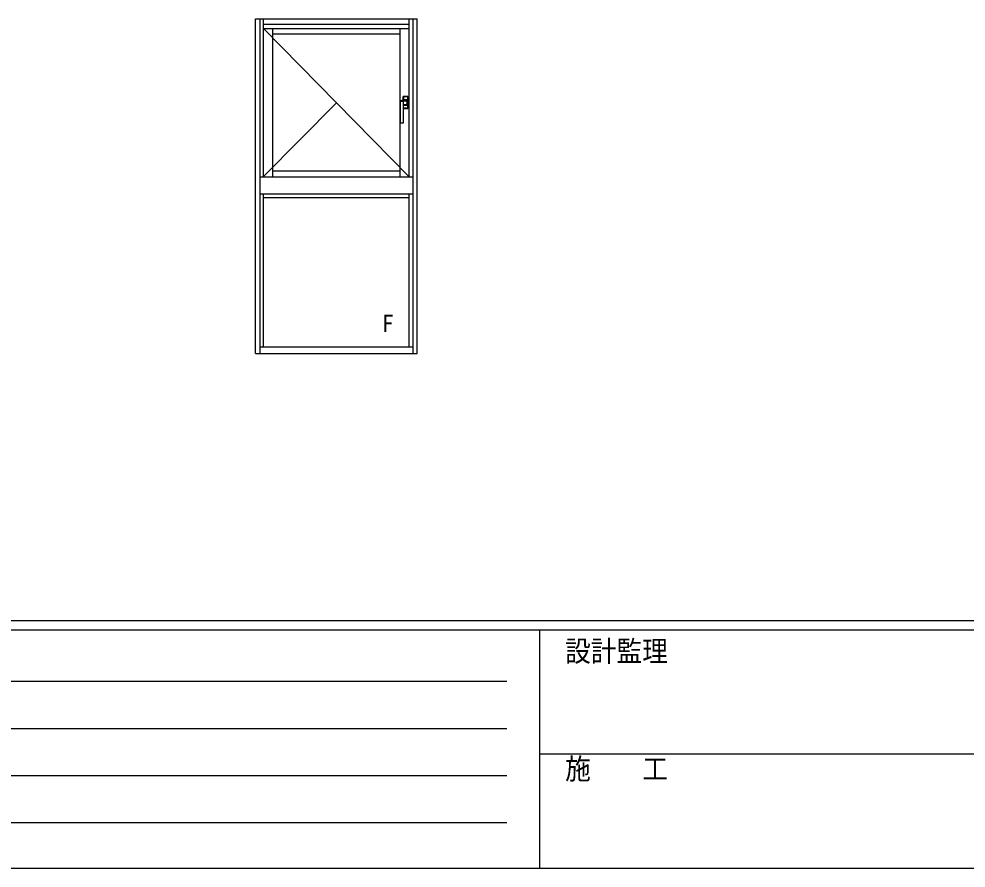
# Model space of a CAD drawing. Units: millimetres, scale not verified. Extents: x -793 to 793, y -564 to 564.
# Drawn here: x -425.7 to -147.1, y -564.2 to -314.3 of the extents above; entities that cross this region are included whole.
import ezdxf
from ezdxf.enums import TextEntityAlignment as Align

# ---------------------------------------------------------------- set-up
doc = ezdxf.new("R2010")
doc.units = ezdxf.units.MM
doc.header["$LTSCALE"] = 4
doc.layers.add('0-5_YKK_A1', color=4, linetype='Continuous')
doc.layers.add('0-7_YKK_ZWAK', color=7, linetype='Continuous')
doc.styles.add('ＭＳ ゴシック', font='')
doc.styles.get('ＭＳ ゴシック').set_extended_font_data('MS Gothic')

msp = doc.modelspace()

# ---------------------------------------------------------------- linework, layer by layer
at = {"layer": '0-5_YKK_A1'}
for p, q in [((-356.084, -412.773), (-356.084, -314.273)), ((-356.084, -314.273), (-308.584, -314.273)), ((-354.834, -314.273), (-354.834, -412.773)), ((-353.734, -360.773), (-353.734, -314.273)), ((-310.934, -360.773), (-310.934, -314.273)), ((-309.834, -314.273), (-309.834, -412.773)), ((-353.734, -315.773), (-310.934, -315.773)), ((-353.734, -317.073), (-310.934, -317.073)), ((-353.734, -317.085), (-310.934, -360.773)), ((-350.984, -360.773), (-350.984, -317.073)), ((-313.684, -317.073), (-313.684, -360.773)), ((-350.984, -318.673), (-313.684, -318.673)), ((-332.334, -338.929), (-353.734, -360.61)), ((-313.484, -344.723), (-313.484, -338.477)), ((-312.684, -338.282), (-312.684, -337.148)), ((-312.639, -337.178), (-312.639, -338.048)), ((-312.639, -338.048), (-311.329, -338.048)), ((-312.634, -337.098), (-311.334, -337.098)), ((-312.578, -339.713), (-312.62, -338.459)), ((-312.594, -337.126), (-311.374, -337.126)), ((-312.184, -337.128), (-312.589, -337.128)), ((-312.584, -344.723), (-312.584, -339.764)), ((-311.324, -339.648), (-312.551, -339.648)), ((-312.184, -337.128), (-312.184, -337.135)), ((-311.784, -337.135), (-312.184, -337.135)), ((-312.003, -338.248), (-312.02, -338.249)), ((-311.995, -338.248), (-311.984, -338.248)), ((-311.784, -337.135), (-311.784, -337.128)), ((-311.379, -337.128), (-311.784, -337.128)), ((-311.329, -338.048), (-311.329, -337.178)), ((-311.324, -337.176), (-311.324, -338.048)), ((-311.324, -340.519), (-311.324, -339.648)), ((-311.284, -337.148), (-311.284, -340.548)), ((-312.184, -340.567), (-312.584, -340.567)), ((-312.584, -340.569), (-311.374, -340.569)), ((-312.584, -340.598), (-311.334, -340.598)), ((-312.184, -340.567), (-312.184, -340.561)), ((-311.784, -340.561), (-312.184, -340.561)), ((-311.784, -340.561), (-311.784, -340.567)), ((-311.379, -340.567), (-311.784, -340.567)), ((-313.359, -344.848), (-312.709, -344.848)), ((-350.984, -359.023), (-313.684, -359.023)), ((-354.834, -360.773), (-309.834, -360.773)), ((-354.834, -360.773), (-309.834, -360.773)), ((-354.834, -365.773), (-309.834, -365.773)), ((-353.734, -410.773), (-353.734, -365.773)), ((-353.734, -366.873), (-310.934, -366.873)), ((-310.934, -410.773), (-310.934, -365.773)), ((-354.834, -410.773), (-309.834, -410.773))]:
    msp.add_line(p, q, dxfattribs=at)
for points in [[(-356.084, -412.773), (-308.584, -412.773), (-308.584, -314.273)], [(-311.324, -338.048), (-312.644, -338.048), (-312.644, -337.176)], [(-312.551, -339.648), (-311.329, -339.648), (-311.329, -340.517)]]:
    msp.add_lwpolyline(points, dxfattribs=at)
for centre, radius, start, end in [((-313.434, -338.477), 0.05, 116.62244, 180), ((-313.034, -323.114), 15.392, 268.32461, 271.54539), ((-312.634, -337.148), 0.05, 90, 180), ((-312.594, -337.176), 0.05, 90, 180), ((-312.589, -337.178), 0.05, 90, 180), ((-312.359, -339.764), 0.225, 90.72848, 180), ((-312.054, -338.993), 0.55, 324.06223, 91.05431), ((-312.054, -338.986), 0.55, 270.46226, 321.64393), ((-311.984, -338.848), 0.6, 306.98508, 90), ((-311.379, -337.178), 0.05, 0, 90), ((-311.374, -337.176), 0.05, 0, 90), ((-311.334, -337.148), 0.05, 0, 90), ((-311.379, -340.517), 0.05, 270, 0), ((-311.374, -340.519), 0.05, 270, 0), ((-311.334, -340.548), 0.05, 270, 0), ((-313.359, -344.723), 0.125, 180, 270), ((-312.709, -344.723), 0.125, 270, 0)]:
    msp.add_arc(centre, radius, start, end, dxfattribs=at)
for centre, major_axis, ratio, start_param, end_param in [((-311.591, -338.573), (2, 0), 0.19438, 2.5189083, 2.7716571), ((-312.607, -338.432), (-0.75, 0), 0.19438, 5.080663, 5.660501), ((-311.149, -339.166), (-4.8, 0), 0.19438, 4.8948951, 5.080663), ((-311.499, -339.604), (6, 0), 0.19438, 1.6651916, 1.7587944), ((-311.499, -340.058), (-6, 0), 0.087489, 4.8043475, 4.8567133), ((-311.149, -339.166), (-4.8, 0), 0.19438, 4.8896422, 4.891249)]:
    msp.add_ellipse(centre, major_axis=major_axis, ratio=ratio, start_param=start_param, end_param=end_param, dxfattribs=at)
at = {"layer": '0-7_YKK_ZWAK'}
for p, q in [((752.2, -491.4), (-787.8, -491.4)), ((676.6, -494.2), (-787.8, -494.2)), ((-272.6, -494.2), (-272.6, -564.2)), ((-778.603, -509.225), (-282.218, -509.225)), ((-778.603, -523.082), (-282.218, -523.082)), ((-272.6, -530.599), (-15, -530.599)), ((-778.603, -536.939), (-282.218, -536.939)), ((-778.603, -550.796), (-282.218, -550.796)), ((-787.8, -564.2), (676.6, -564.2))]:
    msp.add_line(p, q, dxfattribs=at)

# ---------------------------------------------------------------- texts
at = {"layer": '0-5_YKK_A1', "style": 'ＭＳ ゴシック'}
msp.add_text('F', height=5.132, dxfattribs=at).set_placement((-318.951, -408), align=Align.BOTTOM_LEFT)
at = {"layer": '0-7_YKK_ZWAK', "style": 'ＭＳ ゴシック', "width": 0.9}
for s, p in [('設計監理', (-265.061, -505.266)), ('施\u3000\u3000工', (-265.061, -539.909))]:
    msp.add_text(s, height=6.158, dxfattribs=at).set_placement(p, align=Align.BOTTOM_LEFT)

doc.saveas('drawing.dxf')
